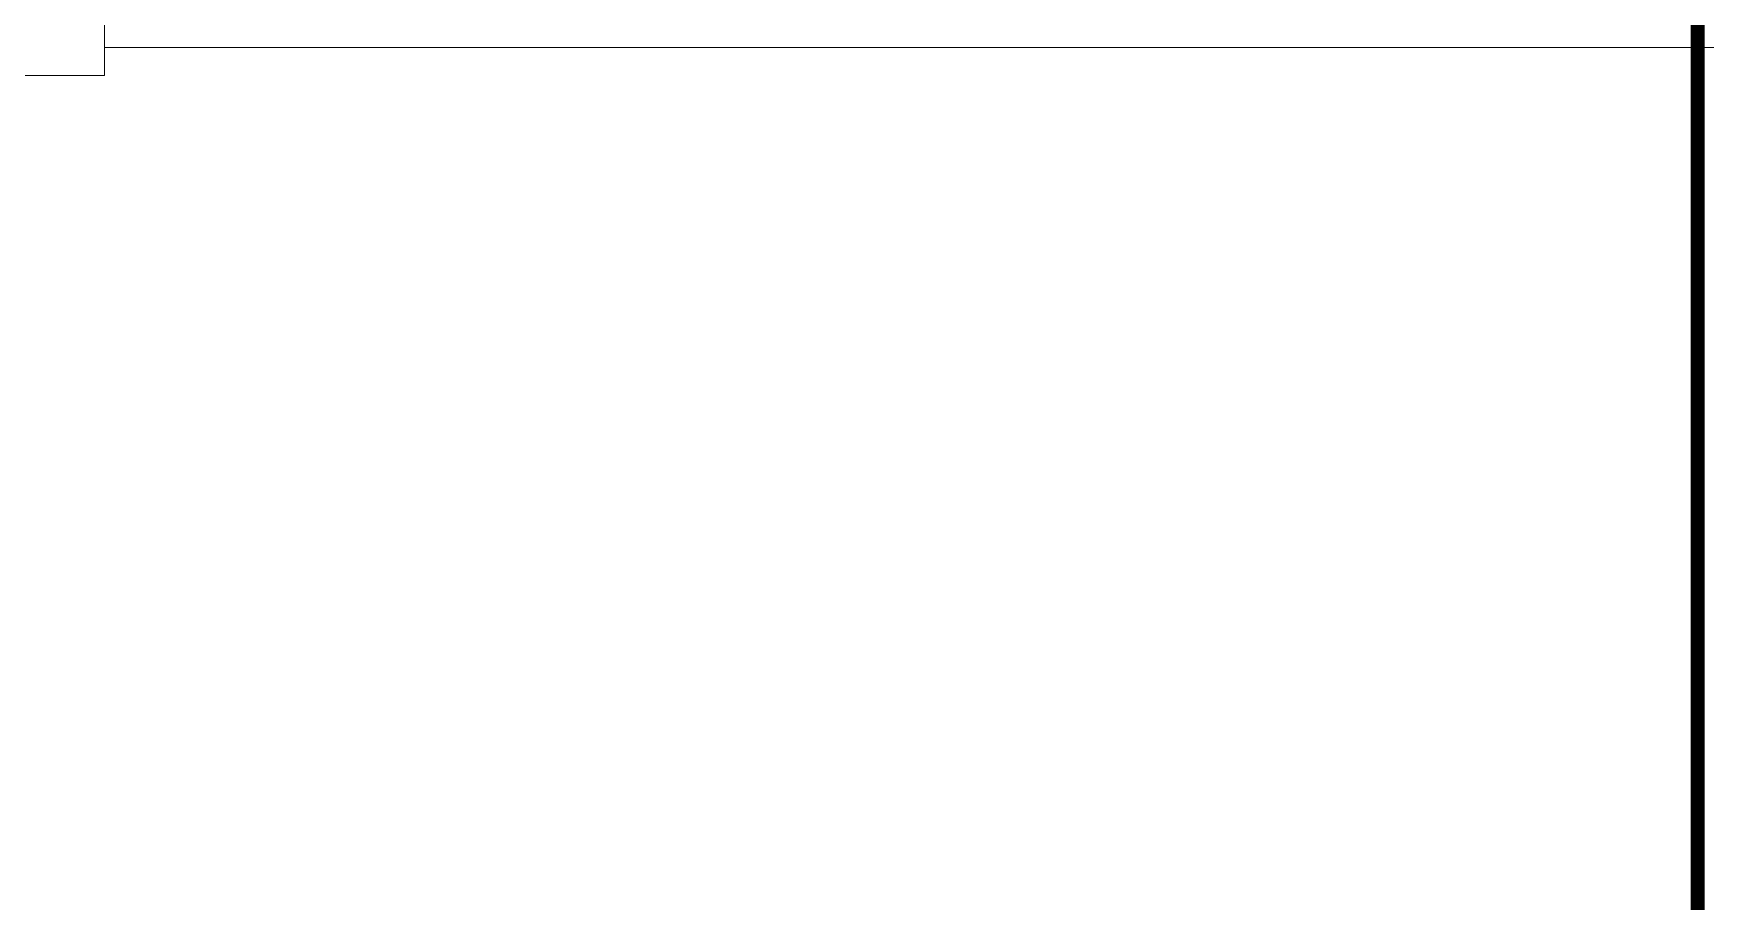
# Model space of a CAD drawing. Extents: x -2598 to 23780, y 0 to 8114.
# Drawn here: x 3152.9 to 3272.3, y 2742 to 2804 of the extents above; entities that cross this region are included whole.
import ezdxf

# ---------------------------------------------------------------- set-up
doc = ezdxf.new("R2010")
doc.units = 0
doc.header["$LTSCALE"] = 25
doc.header["$MEASUREMENT"] = 0
doc.linetypes.add('HIDDEN2', pattern=[4.7625, 3.175, -1.5875])
doc.layers.get('0').update_dxf_attribs({"color": 9, "lineweight": 9})
for name, color, linetype, lineweight in [('06D', 9, 'Continuous', 9), ('10', 9, 'Continuous', 9), ('14', 9, 'Continuous', 9), ('21', 9, 'Continuous', 9)]:
    doc.layers.add(name, color=color, linetype=linetype, lineweight=lineweight)

# ---------------------------------------------------------------- blocks, each defined once
blk = doc.blocks.new('fsdfsfsfsfd')
at = {"layer": '06D', "elevation": 0}
blk.add_lwpolyline([(52591.75, -74474.98), (52589.75, -74474.98), (52589.75, -74595.98), (52591.75, -74595.98)], dxfattribs=at)
blk = doc.blocks.new('p-zemin kat')
at = {"layer": '14'}
blk.add_lwpolyline([(3158, 2819.3), (3158, 2803), (3160, 2803), (3280.5, 2803), (3280.5, 2803), (3280.5, 2803), (3280.5, 2743), (3364.5, 2743), (3364.5, 2803), (3410, 2803), (3412, 2803), (3412, 2819.3)], dxfattribs=at)
at = {"rotation": 90}
blk.add_blockref('fsdfsfsfsfd', (-71437.98, -49788.75), dxfattribs=at)

msp = doc.modelspace()

# ---------------------------------------------------------------- linework, layer by layer
at = {"layer": '21', "linetype": 'HIDDEN2', "ltscale": 0.1, "const_width": 1}
msp.add_lwpolyline([(3271.72, 2881.81), (4011.44, 2881.81), (4011.44, 2723.15), (3271.72, 2723.15)], close=True, dxfattribs=at)

# ---------------------------------------------------------------- block references
at = {"layer": '10'}
msp.add_blockref('p-zemin kat', (0, 0), dxfattribs=at)

doc.saveas('drawing.dxf')
